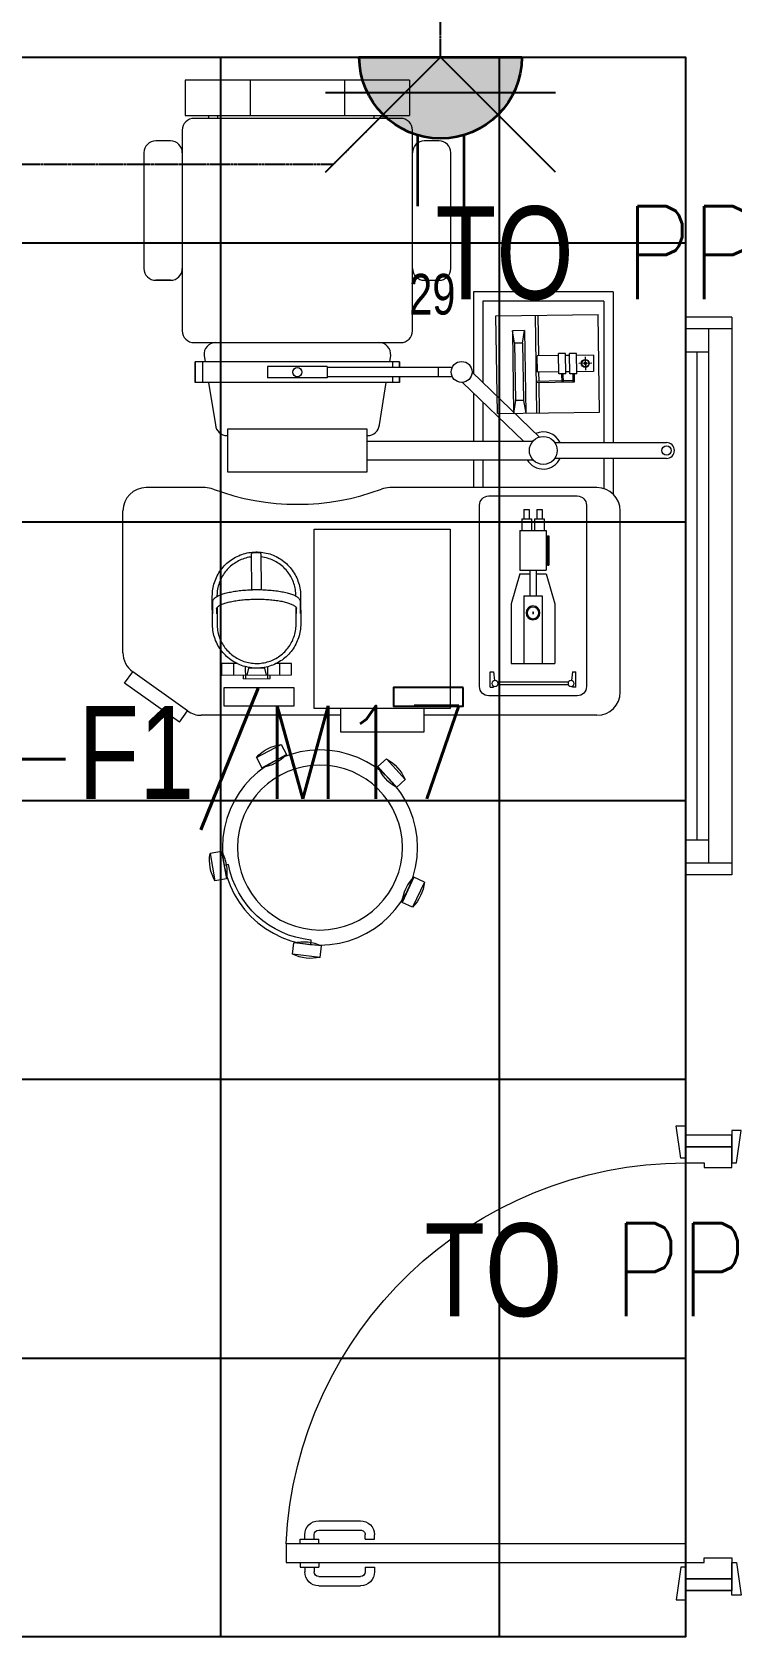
# Model space of a CAD drawing. Extents: x -178977 to 231842, y -29287 to 19916.
# Drawn here: x 12870 to 14376, y -10660 to -7206 of the extents above; entities that cross this region are included whole.
import ezdxf
from ezdxf import colors
from ezdxf.entities.mleader import LeaderData, LeaderLine
from ezdxf.enums import TextEntityAlignment as Align
from ezdxf.math import Vec2, Vec3

# ---------------------------------------------------------------- set-up
doc = ezdxf.new("R2010")
doc.units = 0
doc.header["$LTSCALE"] = 0.25
doc.linetypes.add('DASHDOT', pattern=[25.4, 12.7, -6.35, 0, -6.35])
doc.linetypes.add('HIDDEN', pattern=[9.525, 6.35, -3.175])
for name, color, linetype, lineweight in [('01-First Floor-FUR$0$72_EGR_EQP_TAG', 142, 'Continuous', 5), ('01-First Floor-FUR$0$Aluminum', 251, 'Continuous', 5), ('01-First Floor-FUR$0$LOADING', 253, 'Continuous', 5), ('01-First Floor-FUR$0$Walls', 251, 'Continuous', 5), ('01-First Floor-FUR$0$Wooden Joinery', 251, 'Continuous', 5), ('E-LITE-CIRC', 6, 'Continuous', 25), ('E-LITE-CLNG-CNDT', 6, 'DASHDOT', 35), ('E-LITE-EXIT-NUMB', 6, 'Continuous', 25), ('E-POWR-FLOR-CNDT', 6, 'HIDDEN', 25), ('E-POWR-WALL @ 100', 4, 'Continuous', 35)]:
    doc.layers.add(name, color=color, linetype=linetype, lineweight=lineweight)
doc.layers.add('01-First Floor-FUR$0$FALSE CEILING', color=251, linetype='Continuous')
doc.styles.add('01-First Floor-FUR$0$X3G_ENTITY_257CFD', font='swisscl.ttf', dxfattribs={"height": 200})
doc.styles.add('DC_SIMPLEX', font='SIMPLEX.shx', dxfattribs={"width": 0.7})

# ---------------------------------------------------------------- blocks, each defined once
blk = doc.blocks.new('01-First Floor-FUR$0$A$C72370EFE')
at = {"layer": '01-First Floor-FUR$0$Wooden Joinery'}
for p, q in [((-0.01, -0.03), (-0.01, -0.07)), ((0, -0.03), (-0.01, -0.03)), ((0.04, -0.03), (0.05, -0.03)), ((0.05, -0.03), (0.05, -0.07)), ((-0.01, -0.04), (-0.02, -0.04)), ((-0.01, -0.06), (-0.02, -0.06)), ((0.05, -0.04), (0.06, -0.04)), ((0.05, -0.06), (0.06, -0.06)), ((-0.05, -0.07), (-0.05, -0.16)), ((-0.03, -0.07), (-0.03, -0.16)), ((0, -0.07), (-0.01, -0.07)), ((0.04, -0.07), (0.05, -0.07)), ((0.07, -0.07), (0.07, -0.16)), ((0.09, -0.07), (0.09, -0.16)), ((-0.01, -0.17), (-0.02, -0.17)), ((-0.01, -0.17), (-0.01, -0.19)), ((0.05, -0.17), (0.06, -0.17)), ((0.05, -0.17), (0.05, -0.19)), ((-0.01, -0.19), (-0.02, -0.19)), ((0.05, -0.19), (0.06, -0.19))]:
    blk.add_line(p, q, dxfattribs=at)
for centre, radius, start, end in [((-0.02, -0.07), 0.03, 90, 180), ((-0.02, -0.07), 0.01, 90, 180), ((0.06, -0.07), 0.03, 0, 90), ((0.06, -0.07), 0.01, 0, 90), ((-0.02, -0.16), 0.03, 180, 270), ((-0.02, -0.16), 0.01, 180, 270), ((0.06, -0.16), 0.01, 270, 0), ((0.06, -0.16), 0.03, 270, 0)]:
    blk.add_arc(centre, radius, start, end, dxfattribs=at)
blk = doc.blocks.new('01-First Floor-FUR$0$A$C5DAD61B4')
at = {"layer": '01-First Floor-FUR$0$Wooden Joinery'}
for points in [[(80, 959.1), (80, 969.1), (10, 979.1), (10, 959.1)], [(940, 959.1), (940, 969.1), (1010, 979.1), (1010, 959.1)], [(70, 859.1), (70, 849.1), (0, 839.1), (0, 859.1)], [(120, 859.1), (120, 0), (80, 0), (80, 859.1)], [(950, 859.1), (950, 849.1), (1020, 839.1), (1020, 859.1)]]:
    blk.add_lwpolyline(points, close=True, dxfattribs=at)
for points in [[(45, 859.1), (45, 959.1), (20, 959.1), (20, 859.1), (45, 859.1)], [(45, 859.1), (80, 859.1), (80, 899.1), (90, 899.1), (90, 959.1), (45, 959.1), (45, 859.1)], [(975, 859.1), (940, 859.1), (940, 899.1), (930, 899.1), (930, 959.1), (975, 959.1), (975, 859.1)], [(975, 859.1), (975, 959.1), (1000, 959.1), (1000, 859.1), (975, 859.1)]]:
    blk.add_lwpolyline(points, dxfattribs=at)
blk.add_arc((80, 859.1), 860, 272.666, 0, dxfattribs=at)
at = {"layer": '01-First Floor-FUR$0$Wooden Joinery', "xscale": 999.9999999998854, "yscale": 999.9999999998854, "zscale": 999.9999999998854, "rotation": 180}
blk.add_blockref('01-First Floor-FUR$0$A$C72370EFE', (120, 0), dxfattribs=at)
blk = doc.blocks.new('01-First Floor-FUR$0$ME12326-P')
for p, q in [((0, 0.22), (0, 0)), ((0, 0.22), (0.21, 0.22)), ((0.21, 0.22), (0.21, 0)), ((0.027, 0.1807), (0, 0.1852)), ((0.1775, 0.1852), (0, 0.1852)), ((0.1505, 0.1807), (0.027, 0.1807)), ((0.027, 0.1635), (0.027, 0.1807)), ((0.1505, 0.1807), (0.1775, 0.1852)), ((0.1505, 0.1635), (0.1505, 0.1807)), ((0.1775, 0.159), (0.1775, 0.1852)), ((0.027, 0.1635), (0, 0.159)), ((0.1775, 0.159), (0, 0.159)), ((0.1505, 0.1635), (0.027, 0.1635)), ((0.1505, 0.1635), (0.1775, 0.159)), ((0.21, 0.1355), (0, 0.1355)), ((0.0648, 0.1301), (0, 0.1301)), ((0.0648, 0.0536), (0.0648, 0.1355)), ((0.0679, 0.0806), (0.0679, 0.1355)), ((0.0875, 0.1301), (0.0679, 0.1301)), ((0.0875, 0.0867), (0.0875, 0.1327)), ((0.0875, 0.1327), (0.1225, 0.1327)), ((0.1225, 0.0867), (0.1225, 0.1327)), ((0.21, 0.1301), (0.1225, 0.1301)), ((0.0831, 0.0806), (0.0648, 0.0806)), ((0.0831, 0.0776), (0.0648, 0.0776)), ((0.0679, 0.0567), (0.0679, 0.0776)), ((0.0831, 0.0715), (0.0831, 0.0867)), ((0.0831, 0.0867), (0.1269, 0.0867)), ((0.0831, 0.0715), (0.1269, 0.0715)), ((0.0875, 0.0628), (0.0875, 0.0715)), ((0.1225, 0.0628), (0.1225, 0.0715)), ((0.1269, 0.0715), (0.1269, 0.0867)), ((0.0831, 0.0567), (0.0648, 0.0567)), ((0.0831, 0.0536), (0.0648, 0.0536)), ((0.0831, 0.0476), (0.0831, 0.0628)), ((0.0831, 0.0628), (0.1269, 0.0628)), ((0.0831, 0.0476), (0.1269, 0.0476)), ((0.0875, 0.0116), (0.0875, 0.0476)), ((0.105, 0.0152), (0.105, 0.0435)), ((0.1225, 0.0116), (0.1225, 0.0476)), ((0.1269, 0.0476), (0.1269, 0.0628)), ((0, 0), (0.21, 0)), ((0.1225, 0.0116), (0.0875, 0.0116)), ((0.1192, 0.0291), (0.0908, 0.0291))]:
    blk.add_line(p, q)
for radius in [0.00847, 0.00758, 0.00267]:
    blk.add_circle((0.105, 0.0293), radius)
blk = doc.blocks.new('01-First Floor-FUR$0$ME12281-P')
at = {"color": 0}
for p, q in [((0.4454, 0.3153), (0.0554, 0.3153)), ((0.0354, 0.2953), (0.0354, 0.1053)), ((0.414, 0.2923), (0.414, 0.2855)), ((0.4469, 0.2923), (0.414, 0.2923)), ((0.414, 0.2855), (0.4325, 0.283)), ((0.4469, 0.2855), (0.4447, 0.2855)), ((0.4469, 0.2923), (0.4469, 0.2855)), ((0.4654, 0.1053), (0.4654, 0.2953)), ((0.2028, 0.2289), (0.2676, 0.2473)), ((0.2676, 0.2473), (0.3961, 0.2473)), ((0.3961, 0.2473), (0.3961, 0.1533)), ((0.4356, 0.2759), (0.4356, 0.124)), ((0.4412, 0.2759), (0.4412, 0.1246)), ((0.0648, 0.2198), (0.0845, 0.2198)), ((0.0648, 0.2198), (0.0648, 0.2083)), ((0.0648, 0.2083), (0.0845, 0.2083)), ((0.0845, 0.2243), (0.1099, 0.2243)), ((0.0845, 0.2243), (0.0845, 0.2037)), ((0.1099, 0.2289), (0.1953, 0.2289)), ((0.1099, 0.2289), (0.1099, 0.1716)), ((0.1953, 0.2289), (0.1953, 0.1716)), ((0.2028, 0.2289), (0.2028, 0.2071)), ((0.2504, 0.2198), (0.3961, 0.2198)), ((0.2504, 0.2198), (0.2504, 0.1808)), ((0.0648, 0.1922), (0.0648, 0.1808)), ((0.0648, 0.1922), (0.0845, 0.1922)), ((0.0648, 0.1808), (0.0845, 0.1808)), ((0.0845, 0.2037), (0.1099, 0.2037)), ((0.0845, 0.1968), (0.0845, 0.1762)), ((0.0845, 0.1968), (0.1099, 0.1968)), ((0.0845, 0.1762), (0.1099, 0.1762)), ((0.1953, 0.2071), (0.2504, 0.2071)), ((0.1953, 0.1934), (0.2504, 0.1934)), ((0.2028, 0.1934), (0.2028, 0.1716)), ((0.2504, 0.1808), (0.3961, 0.1808)), ((0.2851, 0.2009), (0.2851, 0.1996)), ((0.2851, 0.2009), (0.2892, 0.2009)), ((0.2851, 0.1996), (0.2892, 0.1996)), ((0.2892, 0.2009), (0.2892, 0.1996)), ((0.1099, 0.1716), (0.1953, 0.1716)), ((0.1211, 0.1692), (0.1211, 0.166)), ((0.1211, 0.1692), (0.184, 0.1692)), ((0.1211, 0.166), (0.184, 0.166)), ((0.184, 0.1692), (0.184, 0.166)), ((0.2028, 0.1716), (0.2676, 0.1533)), ((0.2676, 0.1533), (0.3961, 0.1533)), ((0.414, 0.1151), (0.4325, 0.1175)), ((0.414, 0.1151), (0.414, 0.1082)), ((0.4469, 0.1082), (0.414, 0.1082)), ((0.4469, 0.1151), (0.4447, 0.1151)), ((0.4469, 0.1082), (0.4469, 0.1151)), ((0.0554, 0.0853), (0.4454, 0.0853))]:
    blk.add_line(p, q, dxfattribs=at)
for centre, radius in [((0.439, 0.2821), 0.00657), ((0.2871, 0.2003), 0.0149), ((0.2871, 0.2003), 0.0125), ((0.439, 0.1184), 0.00657)]:
    blk.add_circle(centre, radius, dxfattribs=at)
for centre, start, end in [((0.0554, 0.2953), 90, 180), ((0.4454, 0.2953), 0, 90), ((0.0554, 0.1053), 180, 270), ((0.4454, 0.1053), 270, 0)]:
    blk.add_arc(centre, 0.02, start, end, dxfattribs=at)
blk = doc.blocks.new('01-First Floor-FUR$0$ME18014A-P')
for p, q in [((-0.6447, 1.2847), (-0.2727, 1.2847)), ((-0.0927, 1.2847), (0.2071, 1.2847)), ((0.2537, 1.2997), (0.2362, 1.2753)), ((0.2537, 1.2997), (0.3719, 1.2152)), ((0.2362, 1.2753), (0.3544, 1.1908)), ((0.2362, 1.2753), (0.3544, 1.1908)), ((-0.6947, 1.2347), (-0.6947, 0.8447)), ((0.3719, 1.2152), (0.3544, 1.1908)), ((0.3753, 1.1501), (0.3753, 0.8447)), ((-0.6792, 0.7317), (-0.6792, 0.8085)), ((-0.6447, 0.7947), (-0.1986, 0.7947)), ((-0.3792, 0.7347), (-0.3792, 0.7947)), ((0.1986, 0.7947), (0.3253, 0.7947)), ((-0.7944, 0.7317), (-0.5539, 0.7317)), ((-0.15, 0.7347), (-0.5068, 0.7347)), ((-0.5539, 0.6977), (-0.7944, 0.6977)), ((-0.6792, 0.3732), (-0.6792, 0.6977)), ((-0.15, 0.6947), (-0.5068, 0.6947)), ((-0.3551, 0.5682), (-0.4867, 0.6947)), ((-0.3792, 0.5913), (-0.3792, 0.6947)), ((-0.3759, 0.5465), (-0.5208, 0.6859)), ((-0.1765, 0.6594), (-0.1913, 0.5686)), ((-0.15, 0.6826), (-0.1512, 0.6826)), ((0.1512, 0.6826), (0.15, 0.6826)), ((0.1913, 0.5686), (0.1765, 0.6594)), ((-0.0644, 0.5554), (-0.3331, 0.5554)), ((-0.3037, 0.5554), (-0.3037, 0.5361)), ((-0.2198, 0.5686), (-0.2198, 0.5554)), ((-0.2198, 0.5686), (0.2198, 0.5686)), ((-0.2198, 0.5554), (-0.2198, 0.5686)), ((-0.2044, 0.5554), (-0.2044, 0.5686)), ((-0.0644, 0.5586), (0.0644, 0.5586)), ((-0.0644, 0.5336), (-0.0644, 0.5586)), ((0.0644, 0.5336), (0.0644, 0.5586)), ((0.2044, 0.5236), (0.2044, 0.5686)), ((0.2198, 0.5686), (0.2198, 0.5236)), ((0.2198, 0.5236), (0.2198, 0.5686)), ((-0.3792, 0.3732), (-0.3792, 0.5496)), ((-0.3326, 0.5361), (-0.0644, 0.5361)), ((-0.2198, 0.5361), (-0.2198, 0.5236)), ((-0.2198, 0.5236), (-0.2198, 0.5361)), ((-0.2198, 0.5236), (0.2198, 0.5236)), ((-0.2044, 0.5236), (-0.2044, 0.5361)), ((-0.1986, 0.5236), (-0.2008, 0.5102)), ((-0.0644, 0.5336), (0.0644, 0.5336)), ((0.2008, 0.5102), (0.1986, 0.5236)), ((-0.2477, 0.4572), (-0.2477, 0.0254)), ((0.2223, 0.4826), (-0.2223, 0.4826)), ((0.2476, 0.0254), (0.2476, 0.4572)), ((-0.6792, 0.3732), (-0.3792, 0.3732)), ((-0.2731, 0.3484), (-0.3048, 0.3484)), ((0.273, 0.3484), (0.3048, 0.3484)), ((0.3048, 0.3484), (0.273, 0.3484)), ((-0.3302, 0.323), (-0.3302, 0.0738)), ((0.3302, 0.0738), (0.3302, 0.323)), ((-0.3048, 0.0484), (-0.2731, 0.0484)), ((0.273, 0.0484), (0.3048, 0.0484)), ((-0.2223, 0), (0.2223, 0)), ((-0.1841, -0.0063), (-0.1841, 0)), ((-0.1651, 0), (-0.1651, -0.0063)), ((0.1714, 0), (0.1714, -0.0063)), ((0.1905, 0), (0.1905, -0.0063)), ((-0.2413, -0.0826), (-0.2413, -0.0063)), ((0.2413, -0.0063), (-0.2413, -0.0063)), ((-0.1016, -0.0826), (-0.1016, -0.0063)), ((0.1011, -0.0063), (0.1011, -0.0826)), ((0.2413, -0.0826), (0.2413, -0.0063)), ((-0.2413, -0.0826), (0.2413, -0.0826))]:
    blk.add_line(p, q)
at = {"color": 8}
for p, q in [((-0.6592, 0.7317), (-0.6592, 0.7968)), ((-0.3992, 0.7347), (-0.3992, 0.7947)), ((-0.6592, 0.3932), (-0.6592, 0.6977)), ((-0.3992, 0.6105), (-0.3992, 0.6947)), ((-0.3992, 0.3932), (-0.3992, 0.5689)), ((-0.6592, 0.3932), (-0.3992, 0.3932))]:
    blk.add_line(p, q, dxfattribs=at)
for points in [[(-0.2727, 1.2703), (-0.0927, 1.2703), (-0.0927, 1.3203), (-0.2727, 1.3203)], [(-0.3289, 0.8843), (-0.3289, 1.2703), (-0.0364, 1.2703), (-0.0364, 0.8843)], [(-0.15, 0.6686), (0.15, 0.6686), (0.15, 0.7607), (-0.15, 0.7607)]]:
    blk.add_lwpolyline(points, close=True)
for centre, radius in [((-0.5292, 0.7147), 0.03), ((-0.7944, 0.7147), 0.01), ((-0.3535, 0.5457), 0.0225), ((0, 0.5461), 0.00979)]:
    blk.add_circle(centre, radius)
for centre, radius, start, end in [((-0.6447, 1.2347), 0.05, 90, 180), ((0.2071, 1.2347), 0.05, 54.4343, 90), ((0.3253, 1.1501), 0.05, 0, 54.4343), ((-0.6447, 0.8447), 0.05, 180, 270), ((0, 0.313), 0.5175, 69.5195, 110.4805), ((0.3253, 0.8447), 0.05, 270, 0), ((-0.1986, 0.8447), 0.05, 270, 290.4805), ((0.1986, 0.8447), 0.05, 249.5195, 270), ((-0.7944, 0.7147), 0.017, 90, 270), ((-0.5292, 0.7147), 0.04, 30, 154.8331), ((-0.5292, 0.7147), 0.04, 205.1669, 294.1023), ((-0.1512, 0.6572), 0.0254, 90, 175.0303), ((0.1512, 0.6572), 0.0254, 4.9697, 90), ((-0.1755, 0.508), 0.0254, 175.0303, 270), ((0.1755, 0.508), 0.0254, 270, 4.9697), ((-0.2223, 0.4572), 0.0254, 90, 180), ((0.2223, 0.4572), 0.0254, 0, 90), ((-0.3048, 0.323), 0.0254, 90, 180), ((-0.2731, 0.323), 0.0254, 0, 90), ((0.273, 0.323), 0.0254, 90, 180), ((0.3048, 0.323), 0.0254, 0, 90), ((-0.3048, 0.0738), 0.0254, 180, 270), ((-0.2731, 0.0738), 0.0254, 270, 0), ((0.273, 0.0738), 0.0254, 180, 270), ((0.3048, 0.0738), 0.0254, 270, 0), ((-0.2223, 0.0254), 0.0254, 180, 270), ((0.2223, 0.0254), 0.0254, 270, 0)]:
    blk.add_arc(centre, radius, start, end)
blk = doc.blocks.new('01-First Floor-FUR$0$ME12818-P')
for p, q in [((-0.0723, 0.1635), (0.0777, 0.1635)), ((-0.0723, 0.1635), (-0.0723, 0.1385)), ((-0.0389, 0.1385), (-0.0723, 0.1385)), ((-0.0468, 0.1635), (-0.0468, 0.1385)), ((-0.0262, 0.1712), (0.0316, 0.1712)), ((-0.0262, 0.1712), (-0.0262, 0.1635)), ((-0.0212, 0.1712), (-0.0212, 0.145)), ((-0.0148, 0.1485), (-0.0184, 0.1635)), ((0.0202, 0.1485), (-0.0148, 0.1485)), ((-0.0123, 0.1485), (-0.0123, 0.1471)), ((0.0177, 0.1471), (0.0177, 0.1485)), ((0.0238, 0.1635), (0.0202, 0.1485)), ((0.0266, 0.1712), (0.0266, 0.145)), ((0.0316, 0.1712), (0.0316, 0.1635)), ((0.0777, 0.1385), (0.0442, 0.1385)), ((0.0521, 0.1635), (0.0521, 0.1385)), ((0.0777, 0.1635), (0.0777, 0.1385)), ((-0.0923, 0.0534), (-0.0923, -0.0066)), ((-0.0823, 0.018), (-0.0823, 0.0534)), ((0.0877, 0.0534), (0.0877, 0.018)), ((0.0977, -0.0066), (0.0977, 0.0534)), ((-0.0913, 0.0311), (-0.0913, 0.0053)), ((-0.0833, 0.0208), (-0.0833, 0.0311)), ((0.0887, 0.0311), (0.0887, 0.0208)), ((0.0967, 0.0053), (0.0967, 0.0311)), ((-0.0823, -0.0066), (-0.0823, -0.006)), ((-0.0053, -0.0205), (0.0107, -0.0205)), ((0.0877, -0.0061), (0.0877, -0.0066)), ((-0.0053, -0.0996), (-0.0058, -0.0996)), ((0.0107, -0.0996), (-0.0053, -0.0996)), ((0.0111, -0.0996), (0.0107, -0.0996))]:
    blk.add_line(p, q)
at = {"flags": 128}
for points in [[(0.0977, 0.0534), (0.0976, 0.0572), (0.0974, 0.061), (0.097, 0.0648), (0.0965, 0.0685), (0.0958, 0.0723), (0.095, 0.076), (0.094, 0.0796), (0.0929, 0.0833), (0.0916, 0.0869), (0.0902, 0.0904), (0.0886, 0.0939), (0.087, 0.0973), (0.0851, 0.1006), (0.0832, 0.1038), (0.0811, 0.107), (0.0789, 0.1101), (0.0766, 0.1131), (0.0741, 0.116), (0.0716, 0.1188), (0.0689, 0.1215), (0.0661, 0.1241), (0.0632, 0.1266), (0.0602, 0.129), (0.0572, 0.1312), (0.054, 0.1333), (0.0508, 0.1353), (0.0475, 0.1372), (0.0441, 0.1389), (0.0406, 0.1405), (0.0371, 0.1419), (0.0335, 0.1432), (0.0299, 0.1444), (0.0263, 0.1454), (0.0226, 0.1463), (0.0188, 0.147), (0.0151, 0.1476), (0.0113, 0.148), (0.0075, 0.1483), (0.0037, 0.1484), (-0.0001, 0.1483), (-0.0039, 0.1482), (-0.0077, 0.1478), (-0.0114, 0.1473), (-0.0152, 0.1467), (-0.0189, 0.1459), (-0.0226, 0.145), (-0.0262, 0.1439), (-0.0298, 0.1427), (-0.0334, 0.1413), (-0.0368, 0.1398), (-0.0403, 0.1381), (-0.0436, 0.1363), (-0.0469, 0.1344), (-0.0501, 0.1324), (-0.0532, 0.1302), (-0.0562, 0.1279), (-0.0592, 0.1255), (-0.062, 0.1229), (-0.0647, 0.1203), (-0.0674, 0.1176), (-0.0699, 0.1147), (-0.0723, 0.1118), (-0.0745, 0.1087), (-0.0767, 0.1056), (-0.0787, 0.1024), (-0.0806, 0.0991), (-0.0824, 0.0957), (-0.084, 0.0923), (-0.0855, 0.0888), (-0.0868, 0.0852), (-0.088, 0.0816), (-0.0891, 0.078), (-0.09, 0.0743), (-0.0907, 0.0705), (-0.0914, 0.0668), (-0.0918, 0.063), (-0.0921, 0.0592), (-0.0923, 0.0554), (-0.0923, 0.0534)], [(-0.0823, 0.0534), (-0.0822, 0.0568), (-0.082, 0.0602), (-0.0817, 0.0636), (-0.0812, 0.0669), (-0.0806, 0.0703), (-0.0799, 0.0736), (-0.079, 0.0769), (-0.078, 0.0801), (-0.0769, 0.0833), (-0.0756, 0.0865), (-0.0742, 0.0896), (-0.0727, 0.0926), (-0.0711, 0.0956), (-0.0693, 0.0985), (-0.0675, 0.1014), (-0.0655, 0.1041), (-0.0634, 0.1068), (-0.0612, 0.1094), (-0.0589, 0.1119), (-0.0565, 0.1144), (-0.054, 0.1167), (-0.0515, 0.1189), (-0.0488, 0.121), (-0.0461, 0.123), (-0.0432, 0.1249), (-0.0403, 0.1267), (-0.0374, 0.1284), (-0.0343, 0.1299), (-0.0313, 0.1313), (-0.0281, 0.1326), (-0.0249, 0.1338), (-0.0217, 0.1348), (-0.0184, 0.1357), (-0.0151, 0.1365), (-0.0118, 0.1371), (-0.0084, 0.1377), (-0.005, 0.138), (-0.0016, 0.1383), (0.0018, 0.1384), (0.0052, 0.1383), (0.0086, 0.1382), (0.012, 0.1379), (0.0153, 0.1374), (0.0187, 0.1369), (0.022, 0.1362), (0.0253, 0.1353), (0.0286, 0.1344), (0.0318, 0.1333), (0.0349, 0.132), (0.0381, 0.1307), (0.0411, 0.1292), (0.0441, 0.1276), (0.0471, 0.1259), (0.0499, 0.1241), (0.0527, 0.1221), (0.0554, 0.1201), (0.058, 0.1179), (0.0606, 0.1156), (0.063, 0.1133), (0.0654, 0.1108), (0.0676, 0.1082), (0.0698, 0.1056), (0.0718, 0.1029), (0.0737, 0.1001), (0.0755, 0.0972), (0.0772, 0.0943), (0.0788, 0.0912), (0.0803, 0.0882), (0.0816, 0.085), (0.0828, 0.0819), (0.0839, 0.0786), (0.0848, 0.0754), (0.0856, 0.0721), (0.0863, 0.0687), (0.0868, 0.0654), (0.0873, 0.062), (0.0875, 0.0586), (0.0877, 0.0552), (0.0877, 0.0534)], [(-0.0913, 0.0053), (-0.0912, 0.004), (-0.0909, 0.0028), (-0.0905, 0.0016), (-0.0898, 0.0005), (-0.089, -0.0007), (-0.0881, -0.0017), (-0.0871, -0.0028), (-0.0859, -0.0038), (-0.0845, -0.0047), (-0.0831, -0.0057), (-0.0815, -0.0066), (-0.0798, -0.0075), (-0.078, -0.0083), (-0.076, -0.0092), (-0.0739, -0.01), (-0.0718, -0.0108), (-0.0695, -0.0116), (-0.067, -0.0123), (-0.0645, -0.013), (-0.0619, -0.0137), (-0.0592, -0.0144), (-0.0563, -0.015), (-0.0534, -0.0156), (-0.0504, -0.0162), (-0.0473, -0.0167), (-0.0442, -0.0172), (-0.0409, -0.0177), (-0.0376, -0.0181), (-0.0343, -0.0185), (-0.0308, -0.0189), (-0.0274, -0.0192), (-0.0238, -0.0195), (-0.0203, -0.0198), (-0.0167, -0.02), (-0.013, -0.0202), (-0.0094, -0.0203), (-0.0057, -0.0204), (-0.002, -0.0205), (0.0017, -0.0205), (0.0054, -0.0205), (0.0091, -0.0204), (0.0128, -0.0204), (0.0164, -0.0202), (0.0201, -0.0201), (0.0237, -0.0199), (0.0273, -0.0196), (0.0309, -0.0194), (0.0344, -0.0191), (0.0378, -0.0187), (0.0412, -0.0183), (0.0446, -0.0179), (0.0478, -0.0175), (0.051, -0.017), (0.0542, -0.0165), (0.0572, -0.0159), (0.0602, -0.0153), (0.063, -0.0147), (0.0658, -0.0141), (0.0685, -0.0134), (0.0711, -0.0127), (0.0735, -0.012), (0.0759, -0.0112), (0.0782, -0.0104), (0.0803, -0.0096), (0.0823, -0.0088), (0.0842, -0.008), (0.086, -0.0071), (0.0876, -0.0062), (0.0892, -0.0052), (0.0906, -0.0043), (0.0918, -0.0033), (0.093, -0.0023), (0.094, -0.0012), (0.0948, -0.0002), (0.0955, 0.001), (0.0961, 0.0022), (0.0965, 0.0034), (0.0967, 0.0046), (0.0967, 0.0053)], [(-0.0833, 0.0208), (-0.0833, 0.0202), (-0.0831, 0.0195), (-0.0829, 0.0189), (-0.0825, 0.0182), (-0.082, 0.0175), (-0.0813, 0.0167), (-0.0805, 0.016), (-0.0796, 0.0152), (-0.0785, 0.0144), (-0.0773, 0.0136), (-0.076, 0.0128), (-0.0745, 0.012), (-0.0729, 0.0113), (-0.0711, 0.0105), (-0.0692, 0.0098), (-0.0672, 0.009), (-0.0651, 0.0083), (-0.0629, 0.0077), (-0.0606, 0.007), (-0.0581, 0.0064), (-0.0556, 0.0057), (-0.053, 0.0052), (-0.0502, 0.0046), (-0.0474, 0.0041), (-0.0445, 0.0036), (-0.0416, 0.0031), (-0.0385, 0.0027), (-0.0354, 0.0022), (-0.0322, 0.0019), (-0.029, 0.0015), (-0.0257, 0.0012), (-0.0224, 0.0009), (-0.019, 0.0007), (-0.0156, 0.0005), (-0.0122, 0.0003), (-0.0087, 0.0002), (-0.0052, 0.0001), (-0.0017, 0), (0.0017, 0), (0.0052, 0), (0.0087, 0), (0.0122, 0.0001), (0.0157, 0.0002), (0.0191, 0.0004), (0.0226, 0.0006), (0.026, 0.0008), (0.0293, 0.0011), (0.0326, 0.0014), (0.0359, 0.0017), (0.0391, 0.002), (0.0422, 0.0024), (0.0453, 0.0029), (0.0483, 0.0033), (0.0513, 0.0038), (0.0541, 0.0043), (0.0569, 0.0049), (0.0596, 0.0054), (0.0622, 0.006), (0.0647, 0.0067), (0.067, 0.0073), (0.0693, 0.008), (0.0715, 0.0087), (0.0736, 0.0094), (0.0755, 0.0101), (0.0773, 0.0109), (0.079, 0.0116), (0.0806, 0.0124), (0.082, 0.0132), (0.0833, 0.014), (0.0844, 0.0147), (0.0854, 0.0155), (0.0863, 0.0163), (0.087, 0.0171), (0.0876, 0.0178), (0.0881, 0.0185), (0.0884, 0.0192), (0.0886, 0.0198), (0.0887, 0.0204), (0.0887, 0.0208)], [(-0.0923, -0.0066), (-0.0922, -0.0104), (-0.092, -0.0142), (-0.0916, -0.018), (-0.0911, -0.0217), (-0.0904, -0.0255), (-0.0896, -0.0292), (-0.0886, -0.0329), (-0.0875, -0.0365), (-0.0862, -0.0401), (-0.0848, -0.0436), (-0.0833, -0.0471), (-0.0816, -0.0505), (-0.0797, -0.0538), (-0.0778, -0.0571), (-0.0757, -0.0603), (-0.0735, -0.0633), (-0.0712, -0.0663), (-0.0687, -0.0693), (-0.0662, -0.0721), (-0.0635, -0.0748), (-0.0607, -0.0774), (-0.0578, -0.0798), (-0.0549, -0.0822), (-0.0518, -0.0844), (-0.0486, -0.0866), (-0.0454, -0.0885), (-0.0421, -0.0904), (-0.0387, -0.0921), (-0.0352, -0.0937), (-0.0317, -0.0952), (-0.0282, -0.0965), (-0.0245, -0.0976), (-0.0209, -0.0986), (-0.0172, -0.0995), (-0.0135, -0.1002), (-0.0097, -0.1008), (-0.0059, -0.1012), (-0.0021, -0.1015), (0.0017, -0.1016), (0.0055, -0.1016), (0.0093, -0.1014), (0.013, -0.101), (0.0168, -0.1006), (0.0206, -0.0999), (0.0243, -0.0991), (0.028, -0.0982), (0.0316, -0.0971), (0.0352, -0.0959), (0.0387, -0.0945), (0.0422, -0.093), (0.0456, -0.0913), (0.049, -0.0896), (0.0523, -0.0876), (0.0555, -0.0856), (0.0586, -0.0834), (0.0616, -0.0811), (0.0646, -0.0787), (0.0674, -0.0762), (0.0701, -0.0735), (0.0727, -0.0708), (0.0753, -0.0679), (0.0776, -0.065), (0.0799, -0.0619), (0.0821, -0.0588), (0.0841, -0.0556), (0.086, -0.0523), (0.0878, -0.0489), (0.0894, -0.0455), (0.0909, -0.042), (0.0922, -0.0384), (0.0934, -0.0348), (0.0945, -0.0312), (0.0954, -0.0275), (0.0961, -0.0238), (0.0967, -0.02), (0.0972, -0.0162), (0.0975, -0.0125), (0.0977, -0.0087), (0.0977, -0.0066)], [(-0.0073, -0.091), (-0.0099, -0.0907), (-0.0133, -0.0901), (-0.0166, -0.0894), (-0.0199, -0.0886), (-0.0232, -0.0876), (-0.0264, -0.0865), (-0.0296, -0.0853), (-0.0327, -0.0839), (-0.0357, -0.0824), (-0.0387, -0.0808), (-0.0417, -0.0791), (-0.0445, -0.0773), (-0.0473, -0.0753), (-0.05, -0.0733), (-0.0527, -0.0711), (-0.0552, -0.0689), (-0.0576, -0.0665), (-0.06, -0.064), (-0.0622, -0.0615), (-0.0644, -0.0588), (-0.0664, -0.0561), (-0.0683, -0.0533), (-0.0701, -0.0504), (-0.0718, -0.0475), (-0.0734, -0.0445), (-0.0749, -0.0414), (-0.0762, -0.0383), (-0.0774, -0.0351), (-0.0785, -0.0319), (-0.0794, -0.0286), (-0.0802, -0.0253), (-0.0809, -0.022), (-0.0815, -0.0186), (-0.0819, -0.0152), (-0.0821, -0.0118), (-0.0823, -0.0084), (-0.0823, -0.0066)], [(-0.0073, -0.0204), (-0.0073, -0.0976)], [(0.0877, -0.0066), (0.0876, -0.01), (0.0874, -0.0134), (0.0871, -0.0168), (0.0866, -0.0202), (0.086, -0.0235), (0.0853, -0.0268), (0.0844, -0.0301), (0.0834, -0.0334), (0.0822, -0.0366), (0.081, -0.0397), (0.0796, -0.0428), (0.0781, -0.0459), (0.0765, -0.0488), (0.0747, -0.0518), (0.0728, -0.0546), (0.0709, -0.0574), (0.0688, -0.0601), (0.0666, -0.0627), (0.0643, -0.0652), (0.0619, -0.0676), (0.0594, -0.0699), (0.0569, -0.0721), (0.0542, -0.0742), (0.0514, -0.0762), (0.0486, -0.0781), (0.0457, -0.0799), (0.0428, -0.0816), (0.0397, -0.0831), (0.0366, -0.0845), (0.0335, -0.0858), (0.0303, -0.087), (0.0271, -0.088), (0.0238, -0.089), (0.0205, -0.0897), (0.0171, -0.0904), (0.0138, -0.0909), (0.0127, -0.091)], [(0.0127, -0.0976), (0.0127, -0.0204)], [(-0.0059, -0.0995), (-0.0062, -0.0994), (-0.0066, -0.0992), (-0.0069, -0.0989), (-0.0071, -0.0985), (-0.0073, -0.0981), (-0.0073, -0.0976)], [(0.0127, -0.0976), (0.0126, -0.0981), (0.0125, -0.0985), (0.0123, -0.0989), (0.0119, -0.0992), (0.0116, -0.0994), (0.0113, -0.0995)]]:
    blk.add_lwpolyline(points, dxfattribs=at)
for centre, major_axis, start_param, end_param in [((-0.0053, -0.02), (0.002, 0), 3.665191, 4.712389), ((0.0107, -0.02), (-0.002, 0), 1.570796, 2.617994)]:
    blk.add_ellipse(centre, major_axis=major_axis, ratio=0.262075, start_param=start_param, end_param=end_param)
blk = doc.blocks.new('01-First Floor-FUR$0$HF10037B-P')
at = {"layer": '01-First Floor-FUR$0$LOADING'}
for p, q in [((0.2459, 0.134), (0.1859, 0.134)), ((0.1859, 0.134), (0.1859, 0.109)), ((0.2459, 0.109), (0.1859, 0.109)), ((0.2459, 0.134), (0.2459, 0.109)), ((0, 0), (-0.0142, -0.0583)), ((0, 0), (0.0243, -0.0059)), ((0.0243, -0.0059), (0.01, -0.0642)), ((0.4071, -0.0094), (0.431, -0.0018)), ((0.4071, -0.0094), (0.4255, -0.0665)), ((0.431, -0.0018), (0.4493, -0.0589)), ((-0.0142, -0.0583), (0.01, -0.0642)), ((0.4069, -0.0417), (0.4165, -0.0387)), ((0.4255, -0.0665), (0.4493, -0.0589)), ((0.0524, -0.2725), (0.0674, -0.2525)), ((0.0524, -0.2725), (0.1004, -0.3085)), ((0.0674, -0.2525), (0.1154, -0.2885)), ((0.3125, -0.2897), (0.362, -0.2558)), ((0.3267, -0.268), (0.3323, -0.2763)), ((0.3761, -0.2764), (0.362, -0.2558)), ((0.1004, -0.3085), (0.1154, -0.2885)), ((0.3266, -0.3103), (0.3125, -0.2897)), ((0.3266, -0.3103), (0.3761, -0.2764))]:
    blk.add_line(p, q, dxfattribs=at)
for radius in [0.21, 0.1775]:
    blk.add_circle((0.2161, -0.1014), radius, dxfattribs=at)
for centre, radius, start, end in [((0.2159, 0.0465), 0.0925, 71.0754, 108.9246), ((0.2159, 0.1965), 0.0925, 251.0754, 288.9246), ((0.0779, -0.0499), 0.0925, 147.3419, 185.1912), ((-0.0678, -0.0143), 0.0925, 327.3419, 5.1912), ((0.4996, -0.0113), 0.0925, 178.8412, 216.6904), ((0.3568, -0.057), 0.0925, 358.8412, 36.6904), ((0.2161, -0.1014), 0.2, 303.6037, 17.3657), ((0.1289, -0.2205), 0.0925, 214.1875, 252.0368), ((0.0389, -0.3404), 0.0925, 34.1875, 72.0368), ((0.3867, -0.3449), 0.0925, 105.5121, 143.3614), ((0.3019, -0.2212), 0.0925, 285.5121, 323.3614)]:
    blk.add_arc(centre, radius, start, end, dxfattribs=at)
blk = doc.blocks.new('01-First Floor-FUR$0$A$C37be4daf')
at = {"layer": '01-First Floor-FUR$0$Aluminum'}
for p, q in [((1416, 598.2), (216, 598.2)), ((241, 498.2), (241, 598.2)), ((291, 548.2), (291, 598.2)), ((1341, 548.2), (1341, 598.2)), ((1391, 498.2), (1391, 598.2)), ((291, 573.2), (1341, 573.2)), ((1391, 548.2), (241, 548.2)), ((1416, 498.2), (216, 498.2))]:
    blk.add_line(p, q, dxfattribs=at)
at = {"layer": '01-First Floor-FUR$0$Walls'}
for p, q in [((216, 498.2), (216, 598.2)), ((1416, 498.2), (1416, 598.2))]:
    blk.add_line(p, q, dxfattribs=at)
blk = doc.blocks.new('01-First Floor-FUR')
at = {"layer": '01-First Floor-FUR$0$FALSE CEILING', "linetype": 'Continuous'}
for p, q in [((13276, -10660), (13276, -7260)), ((13876, -10660), (13876, -7260)), ((10276, -7660), (14276, -7660)), ((10276, -8260), (14276, -8260)), ((10276, -8860), (14276, -8860)), ((10276, -9460), (14276, -9460)), ((10276, -10060), (14276, -10060))]:
    blk.add_line(p, q, dxfattribs=at)
at = {"layer": '01-First Floor-FUR$0$FALSE CEILING'}
blk.add_lwpolyline([(10276, -7260), (14276, -7260), (14276, -10660), (10276, -10660)], close=True, dxfattribs=at)
at = {"layer": '01-First Floor-FUR$0$FALSE CEILING', "extrusion": (-4.6879e-08, -1.66552e-10, 1), "elevation": -0.2}
blk.add_lwpolyline([(13797.9, -8616.6), (13647.9, -8616.6), (13647.9, -8656.6), (13797.9, -8656.6)], close=True, dxfattribs=at)
at = {"layer": '01-First Floor-FUR$0$LOADING', "extrusion": (4.6879e-08, -1.66552e-10, 1), "elevation": -0.2}
blk.add_lwpolyline([(13283.6, -8616.6), (13433.6, -8616.6), (13433.6, -8656.6), (13283.6, -8656.6)], close=True, dxfattribs=at)
at = {"layer": '01-First Floor-FUR$0$Walls'}
for p, q in [((10276, -7260), (14276, -7260)), ((14276, -7260), (14276, -9580)), ((14276, -10560), (14276, -10660)), ((14276, -10560), (14376, -10560)), ((10276, -10660), (14276, -10660))]:
    blk.add_line(p, q, dxfattribs=at)
at = {"rotation": 90}
blk.add_blockref('01-First Floor-FUR$0$A$C37be4daf', (14874.2, -9236), dxfattribs=at)
at = {"layer": '01-First Floor-FUR$0$LOADING', "extrusion": (-4.73306e-08, 1.42937e-21, -1), "xscale": -999.9999999999999, "yscale": 999.9999999999999, "zscale": -999.9999999999999, "rotation": 180}
blk.add_blockref('01-First Floor-FUR$0$ME18014A-P', (-13441, -7391.9, 0.2), dxfattribs=at)
at = {"layer": '01-First Floor-FUR$0$LOADING', "extrusion": (8.1011e-08, -3.68387e-07, 1), "xscale": 1000.000000000001, "yscale": 1000.000000000001, "zscale": 1000.000000000001, "rotation": 90.80466617928126}
blk.add_blockref('01-First Floor-FUR$0$ME12326-P', (14091.3, -8023.8, -0.2), dxfattribs=at)
at = {"layer": '01-First Floor-FUR$0$LOADING', "extrusion": (4.73306e-08, -1.42937e-21, 1), "xscale": -1000, "yscale": 1000}
for name, p, zscale, rotation in [('01-First Floor-FUR$0$ME12281-P', (14148.3, -8169.1, 3.1), 999.9999999999999, 90), ('01-First Floor-FUR$0$ME12818-P', (13350.3, -8426.6, -0.2), 1000, 180.2454464877884)]:
    blk.add_blockref(name, p, dxfattribs=dict(at, zscale=zscale, rotation=rotation))
at = {"layer": '01-First Floor-FUR$0$LOADING', "extrusion": (3.6788e-07, -2.79672e-08, -1), "xscale": 1000.000000000001, "yscale": 1000.000000000001, "zscale": 1000.000000000001, "rotation": 332.0283038305284}
blk.add_blockref('01-First Floor-FUR$0$HF10037B-P', (-13632.9, -8770.2, 0.2), dxfattribs=at)
at = {"layer": '01-First Floor-FUR$0$Wooden Joinery', "xscale": -1, "rotation": 270.0000000000001}
blk.add_blockref('01-First Floor-FUR$0$A$C5DAD61B4', (13416.9, -10580), dxfattribs=at)
at = {"layer": '01-First Floor-FUR$0$72_EGR_EQP_TAG', "insert": (13731.3, -7726.5, -0.2), "char_height": 87.47, "attachment_point": 2, "style": '01-First Floor-FUR$0$X3G_ENTITY_257CFD'}
blk.add_mtext('29', dxfattribs=at)
blk = doc.blocks.new('*U68')
h = blk.add_hatch(color=253)
edge = h.paths.add_edge_path()
edge.add_line((-1.75, 0), (1.75, 0))
edge.add_arc((0, 0), 1.75, 180, 360, ccw=False)
for p, q in [((-0.5, -1.677), (-0.5, -3.211)), ((0.5, -1.677), (0.5, -3.211))]:
    blk.add_line(p, q)
blk.add_lwpolyline([(-1.75, 0, 1), (1.75, 0)], format="xyb", close=True)
at = {"layer": 'Defpoints'}
for p, q in [((-2.475, -2.475), (0, 0)), ((2.475, -2.475), (0, 0)), ((2.475, -0.758), (-2.475, -0.758))]:
    blk.add_line(p, q, dxfattribs=at)
at = {"layer": 'E-LITE-EXIT-NUMB', "style": 'DC_SIMPLEX', "width": 0.7, "flags": 8}
blk.add_attdef('TYPE', text='', height=2, rotation=360, dxfattribs=at).set_placement((-2.682, 5.238), align=Align.RIGHT)
blk.add_attdef('CIRCUIT', (2.682, 5.238), '', height=2, rotation=360, dxfattribs=at)
blk = doc.blocks.new('ARR0W')
at = {"color": 45}
blk.add_ellipse((0, 0), major_axis=(0.4, 0), ratio=0.4, dxfattribs=at)
at = {"color": 45, "ltscale": 0.5}
blk.add_solid([(-1.4, 0.167), (-0.4, 0), (-1.4, -0.167)], dxfattribs=at)

msp = doc.modelspace()

# ---------------------------------------------------------------- linework, layer by layer
at = {"layer": 'E-POWR-FLOR-CNDT'}
for points in [[(13749.2, -7260), (13749.2, -6622.3, -0.131652), (13762.6, -6572.3), (14186.8, -5837.5, 0.131652), (14200.2, -5787.5), (14200.2, -5365.8)], [(13625.4, -7383.7), (13518.2, -7491), (11648.8, -7491, 0.414214), (11548.8, -7591), (11548.8, -10412.5), (11425, -10536.3)]]:
    msp.add_lwpolyline(points, format="xyb", dxfattribs=at)

# ---------------------------------------------------------------- block references
at = {"layer": 'E-LITE-CLNG-CNDT'}
msp.add_blockref('01-First Floor-FUR', (0, 0), dxfattribs=at)
at = {"layer": 'E-POWR-WALL @ 100', "xscale": -100, "yscale": 100, "zscale": 100}
msp.add_blockref('*U68', (13749.2, -7260), dxfattribs=at)

# ---------------------------------------------------------------- leaders
at = {"layer": 'E-LITE-CIRC'}
ml = msp.add_multileader_mtext('Standard', dxfattribs=at)
ml.set_content('{\\Fdc_el_romans|c0;\\W0.8;TO\\Fromans|c0; \\Fsimplex|c0;PP-\\Fdc_el_romans|c0;F1\\Fsimplex|c0;/M20}', color=256, style='DC_SIMPLEX')
ml.set_leader_properties()
ml.set_arrow_properties(name='ARR0W')
ml.build(insert=Vec2(0, 0))
ml.multileader.update_dxf_attribs({"dogleg_length": 200, "arrow_head_size": 140, "scale": 100})
ctx = ml.context
ctx.base_point, ctx.scale, ctx.char_height, ctx.arrow_head_size, ctx.landing_gap_size, ctx.plane_origin, ctx.plane_x_axis, ctx.plane_y_axis = Vec3(13459.5, -7714.4, -0.1), 100, 200, 140, 140, Vec3(28683, -14585.3, -0.1), Vec3(1, 0.000001, 0), Vec3(-0.000001, 1, 0)
ctx.text_align_type = 2
notes = []
notes.append((ctx, [(1, (1, 1, 0), (15699.7, -7714.4, -0.1), (-1, -0.000001, 0), 108.8, [(0, [(16339.3, -8229.9, -0.1)], 0, [])])]))
ctx.mtext.insert, ctx.mtext.text_direction, ctx.mtext.rotation, ctx.mtext.alignment, ctx.mtext.flow_direction = Vec3(15450.9, -7581, -0.1), Vec3(1, 0.000001, 0), 0.000001, 3, 5
ml = msp.add_multileader_mtext('Standard', dxfattribs=at)
ml.set_content('{\\Fdc_el_romans|c0;\\W0.8;TO\\Fromans|c0; \\Fsimplex|c0;PP-\\Fdc_el_romans|c0;F1\\Fsimplex|c0;/M17}', color=256, style='DC_SIMPLEX')
ml.set_leader_properties()
ml.set_arrow_properties(name='ARR0W')
ml.build(insert=Vec2(0, 0))
ml.multileader.update_dxf_attribs({"dogleg_length": 200, "arrow_head_size": 140, "scale": 100})
ctx = ml.context
ctx.base_point, ctx.scale, ctx.char_height, ctx.arrow_head_size, ctx.landing_gap_size, ctx.plane_origin, ctx.plane_x_axis, ctx.plane_y_axis = Vec3(11956.5, -8789.8, -0.1), 100, 200, 140, 140, Vec3(22619.6, -15375.4, -0.1), Vec3(1, 0.000001, 0), Vec3(-0.000001, 1, 0)
notes.append((ctx, [(0, (1, 1, 0), (11847.7, -8789.8, -0.1), (1, 0.000001, 0), 108.8, [(0, [(10276, -9020, -0.1)], 0, [])])]))
ctx.mtext.insert, ctx.mtext.text_direction, ctx.mtext.rotation, ctx.mtext.flow_direction = Vec3(12096.5, -8656.5, -0.1), Vec3(1, 0.000001, 0), 0.000001, 5
ml = msp.add_multileader_mtext('Standard', dxfattribs=at)
ml.set_content('{\\Fdc_el_romans|c0;\\W0.8;TO\\Fromans|c0; \\Fsimplex|c0;PP-\\Fdc_el_romans|c0;F1\\Fsimplex|c0;/M19}', color=256, style='DC_SIMPLEX')
ml.set_leader_properties()
ml.set_arrow_properties(name='ARR0W')
ml.build(insert=Vec2(0, 0))
ml.multileader.update_dxf_attribs({"dogleg_length": 200, "arrow_head_size": 140, "scale": 100})
ctx = ml.context
ctx.base_point, ctx.scale, ctx.char_height, ctx.arrow_head_size, ctx.landing_gap_size, ctx.plane_origin, ctx.plane_x_axis, ctx.plane_y_axis = Vec3(13473.2, -9903.2, -0.1), 100, 200, 140, 140, Vec3(28658.6, -16774.1, -0.1), Vec3(1, 0.000001, 0), Vec3(-0.000001, 1, 0)
ctx.text_align_type = 2
notes.append((ctx, [(1, (1, 1, 0), (15675.3, -9903.2, -0.1), (-1, -0.000001, 0), 108.8, [(0, [(16315, -10418.7, -0.1)], 0, [])])]))
ctx.mtext.insert, ctx.mtext.text_direction, ctx.mtext.rotation, ctx.mtext.alignment, ctx.mtext.flow_direction = Vec3(15426.6, -9769.8, -0.1), Vec3(1, 0.000001, 0), 0.000001, 3, 5
for ctx, leaders in notes:
    for number, flags, end, landing, length, lines in leaders:
        leader = LeaderData()
        leader.index, (leader.has_last_leader_line, leader.has_dogleg_vector, leader.attachment_direction) = number, flags
        leader.last_leader_point, leader.dogleg_vector, leader.dogleg_length = Vec3(end), Vec3(landing), length
        for number, points, colour, breaks in lines:
            line = LeaderLine()
            line.index, line.vertices, line.color, line.breaks = number, Vec3.list(points), colors.encode_raw_color(colour), breaks
            leader.lines.append(line)
        ctx.leaders.append(leader)

doc.saveas('drawing.dxf')
